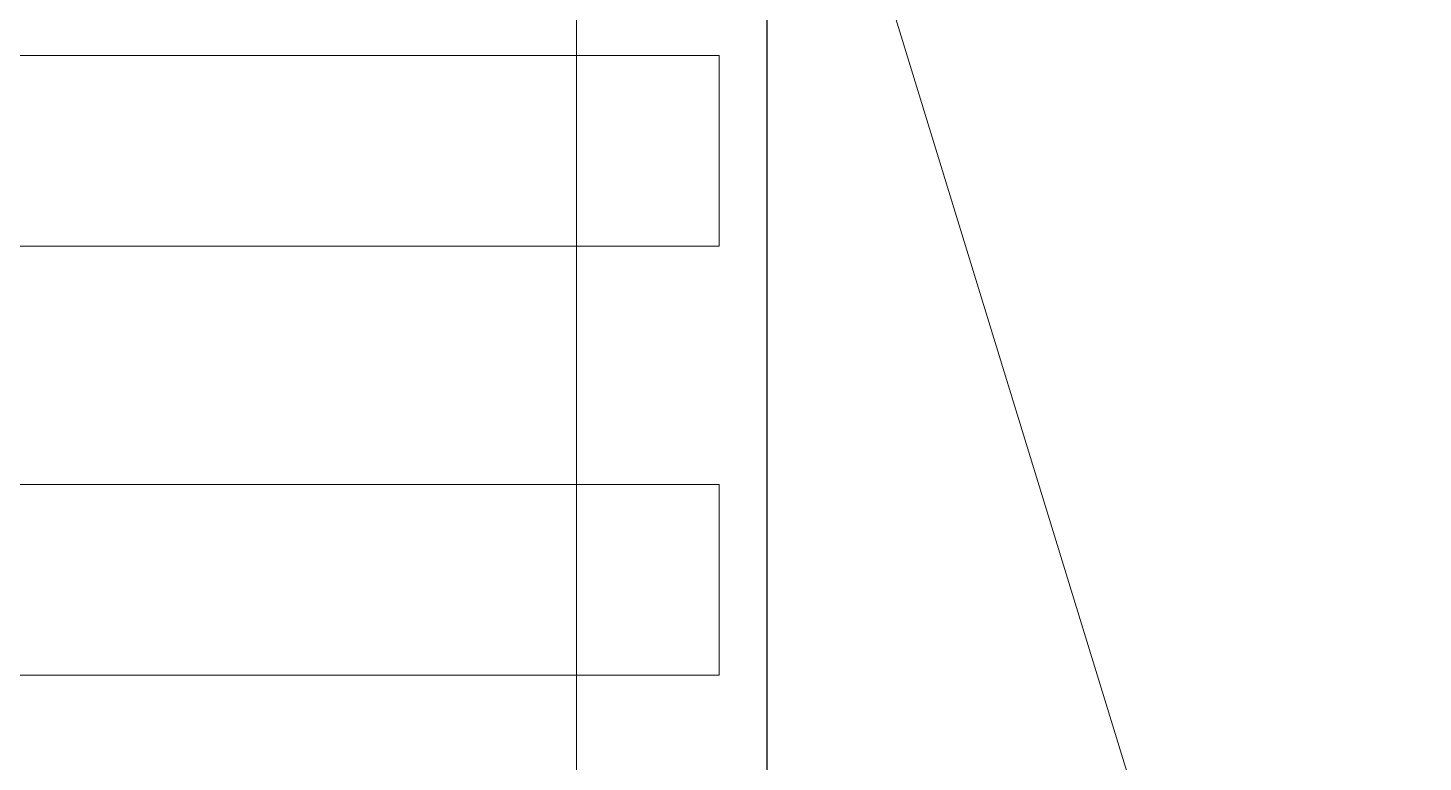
# Model space of a CAD drawing. Header units: millimetres. Extents: x -546 to 1681, y -650 to 1730.
# Drawn here: x 766.803 to 769.731, y 596.347 to 597.888 of the extents above; entities that cross this region are included whole.
import ezdxf

# ---------------------------------------------------------------- set-up
doc = ezdxf.new("R2010")
doc.units = ezdxf.units.MM

msp = doc.modelspace()

# ---------------------------------------------------------------- linework, layer by layer
at = {"color": 7, "lineweight": 0}
msp.add_lwpolyline([(764.0812, 612.7187), (775.5862, 575.2096)], dxfattribs=at)
at = {"color": 8, "lineweight": 0, "true_color": 0x7f7f7f}
for points in [[(767.9542, 595.2787), (767.9542, 603.8787)], [(768.3532, 603.8787), (768.3532, 595.2787)], [(768.3542, 603.8787), (768.3542, 595.2787)], [(765.4552, 597.8297), (768.2532, 597.8297)], [(768.2532, 597.8297), (768.2532, 597.4297)], [(768.2532, 597.4297), (765.4552, 597.4297)], [(765.4552, 596.9297), (768.2532, 596.9297)], [(768.2532, 596.9297), (768.2532, 596.5297)], [(768.2532, 596.5297), (765.4552, 596.5297)]]:
    msp.add_lwpolyline(points, dxfattribs=at)

doc.saveas('drawing.dxf')
